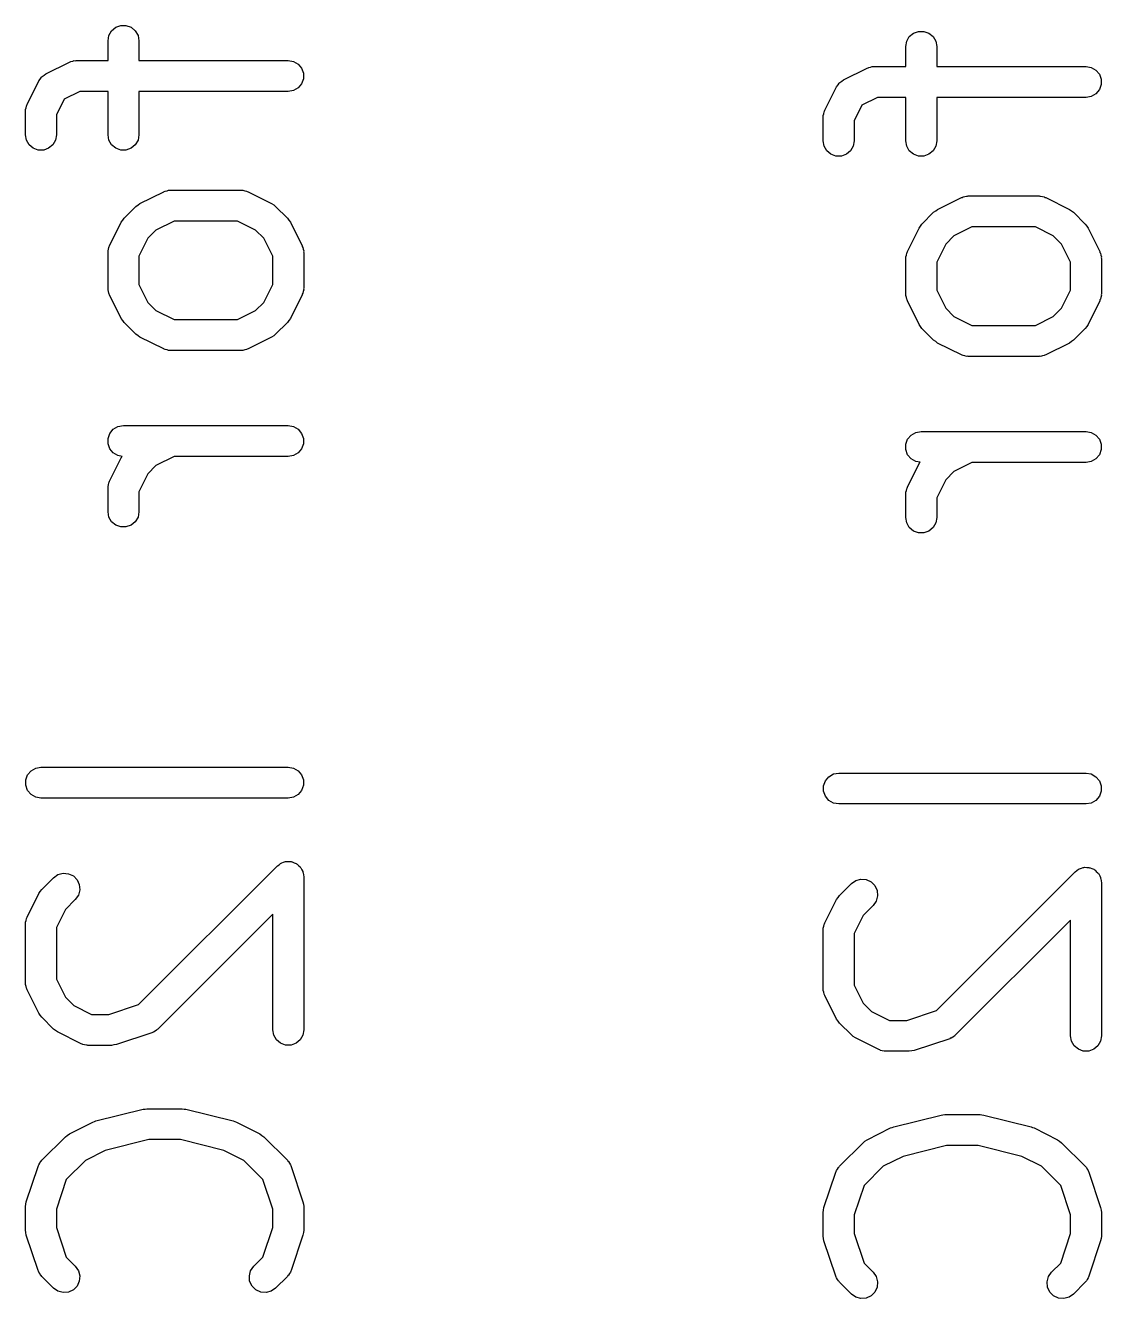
# Model space of a CAD drawing. Extents: x 91.3 to 189.8, y -113.5 to -60.4.
# Drawn here: x 146.332 to 149.812, y -71.11 to -66.992 of the extents above; entities that cross this region are included whole.
import ezdxf

# ---------------------------------------------------------------- set-up
doc = ezdxf.new("R2010")
doc.units = 0
doc.header["$MEASUREMENT"] = 0
doc.layers.add('BLACK', color=7, linetype='CONTINUOUS')

msp = doc.modelspace()

# ---------------------------------------------------------------- linework, layer by layer
at = {"layer": 'Black'}
for p, q in [((146.61, -67.0093), (146.624, -66.9981)), ((146.624, -66.9981), (146.64, -66.9922)), ((146.64, -66.9922), (146.657, -66.9922)), ((146.657, -66.9922), (146.674, -66.9981)), ((146.674, -66.9981), (146.687, -67.0093)), ((146.599, -67.0414), (146.602, -67.0243)), ((146.599, -67.1057), (146.599, -67.0414)), ((146.602, -67.0243), (146.61, -67.0093)), ((146.687, -67.0093), (146.696, -67.0243)), ((146.696, -67.0243), (146.699, -67.0414)), ((146.699, -67.0414), (146.699, -67.1057)), ((149.182, -67.0434), (149.19, -67.0283)), ((149.19, -67.0283), (149.204, -67.0172)), ((149.204, -67.0172), (149.22, -67.0112)), ((149.22, -67.0112), (149.237, -67.0112)), ((149.237, -67.0112), (149.254, -67.0172)), ((149.254, -67.0172), (149.267, -67.0283)), ((149.267, -67.0283), (149.276, -67.0434)), ((149.179, -67.0605), (149.182, -67.0434)), ((149.179, -67.1248), (149.179, -67.0605)), ((149.276, -67.0434), (149.279, -67.0605)), ((149.279, -67.0605), (149.279, -67.1248)), ((146.398, -67.1491), (146.474, -67.111)), ((146.474, -67.111), (146.477, -67.1102)), ((146.477, -67.1102), (146.479, -67.1087)), ((146.479, -67.1087), (146.485, -67.1077)), ((146.485, -67.1077), (146.49, -67.106)), ((146.49, -67.106), (146.493, -67.1062)), ((146.493, -67.1062), (146.496, -67.1057)), ((146.496, -67.1057), (146.599, -67.1057)), ((146.699, -67.1057), (147.182, -67.1057)), ((147.182, -67.1057), (147.199, -67.1087)), ((147.199, -67.1087), (147.214, -67.1174)), ((147.214, -67.1174), (147.225, -67.1307)), ((149.073, -67.1253), (149.076, -67.1248)), ((149.076, -67.1248), (149.179, -67.1248)), ((149.279, -67.1248), (149.762, -67.1248)), ((149.762, -67.1248), (149.779, -67.1278)), ((146.375, -67.1714), (146.38, -67.1656)), ((146.38, -67.1656), (146.384, -67.1594)), ((146.384, -67.1594), (146.385, -67.1586)), ((146.385, -67.1586), (146.386, -67.1575)), ((146.386, -67.1575), (146.392, -67.1535)), ((146.392, -67.1535), (146.398, -67.1491)), ((147.225, -67.1307), (147.231, -67.147)), ((147.231, -67.1644), (147.225, -67.1807)), ((147.231, -67.147), (147.231, -67.1644)), ((148.978, -67.1681), (149.054, -67.13)), ((149.054, -67.13), (149.057, -67.1292)), ((149.057, -67.1292), (149.059, -67.1278)), ((149.059, -67.1278), (149.065, -67.1268)), ((149.065, -67.1268), (149.07, -67.1251)), ((149.07, -67.1251), (149.073, -67.1253)), ((149.779, -67.1278), (149.794, -67.1365)), ((149.794, -67.1365), (149.805, -67.1498)), ((149.805, -67.1498), (149.811, -67.1661)), ((149.811, -67.1661), (149.811, -67.1834)), ((146.337, -67.2476), (146.375, -67.1714)), ((146.508, -67.2057), (146.457, -67.2311)), ((146.599, -67.2057), (146.508, -67.2057)), ((146.599, -67.3462), (146.599, -67.2057)), ((147.182, -67.2057), (146.699, -67.2057)), ((146.699, -67.2057), (146.699, -67.3462)), ((147.199, -67.2027), (147.182, -67.2057)), ((147.214, -67.194), (147.199, -67.2027)), ((147.225, -67.1807), (147.214, -67.194)), ((148.917, -67.2667), (148.955, -67.1905)), ((148.955, -67.1905), (148.96, -67.1846)), ((148.96, -67.1846), (148.964, -67.1785)), ((148.964, -67.1785), (148.965, -67.1777)), ((148.965, -67.1777), (148.966, -67.1765)), ((148.966, -67.1765), (148.972, -67.1725)), ((148.972, -67.1725), (148.978, -67.1681)), ((149.805, -67.1998), (149.794, -67.2131)), ((149.811, -67.1834), (149.805, -67.1998)), ((146.336, -67.2504), (146.337, -67.2476)), ((146.457, -67.2311), (146.432, -67.2818)), ((149.088, -67.2248), (149.037, -67.2501)), ((149.179, -67.2248), (149.088, -67.2248)), ((149.179, -67.3652), (149.179, -67.2248)), ((149.762, -67.2248), (149.279, -67.2248)), ((149.279, -67.2248), (149.279, -67.3652)), ((149.779, -67.2217), (149.762, -67.2248)), ((149.794, -67.2131), (149.779, -67.2217)), ((146.332, -67.2643), (146.334, -67.2587)), ((146.332, -67.2672), (146.332, -67.2643)), ((146.332, -67.27), (146.332, -67.2672)), ((146.332, -67.3462), (146.332, -67.27)), ((146.334, -67.2587), (146.335, -67.2529)), ((146.335, -67.2529), (146.336, -67.2504)), ((146.432, -67.2818), (146.432, -67.3462)), ((148.912, -67.2833), (148.914, -67.2777)), ((148.912, -67.2862), (148.912, -67.2833)), ((148.912, -67.289), (148.912, -67.2862)), ((148.912, -67.3652), (148.912, -67.289)), ((148.914, -67.2777), (148.915, -67.2719)), ((148.915, -67.2719), (148.916, -67.2694)), ((148.916, -67.2694), (148.917, -67.2667)), ((149.037, -67.2501), (149.012, -67.3008)), ((149.012, -67.3008), (149.012, -67.3652)), ((146.335, -67.3633), (146.332, -67.3462)), ((146.344, -67.3783), (146.335, -67.3633)), ((146.429, -67.3633), (146.42, -67.3783)), ((146.432, -67.3462), (146.429, -67.3633)), ((146.602, -67.3633), (146.599, -67.3462)), ((146.61, -67.3783), (146.602, -67.3633)), ((146.696, -67.3633), (146.687, -67.3783)), ((146.699, -67.3462), (146.696, -67.3633)), ((148.915, -67.3823), (148.912, -67.3652)), ((149.012, -67.3652), (149.009, -67.3823)), ((149.182, -67.3823), (149.179, -67.3652)), ((149.279, -67.3652), (149.276, -67.3823)), ((146.357, -67.3895), (146.344, -67.3783)), ((146.373, -67.3954), (146.357, -67.3895)), ((146.391, -67.3954), (146.373, -67.3954)), ((146.407, -67.3895), (146.391, -67.3954)), ((146.42, -67.3783), (146.407, -67.3895)), ((146.624, -67.3895), (146.61, -67.3783)), ((146.64, -67.3954), (146.624, -67.3895)), ((146.657, -67.3954), (146.64, -67.3954)), ((146.674, -67.3895), (146.657, -67.3954)), ((146.687, -67.3783), (146.674, -67.3895)), ((148.924, -67.3974), (148.915, -67.3823)), ((148.937, -67.4085), (148.924, -67.3974)), ((148.953, -67.4145), (148.937, -67.4085)), ((148.987, -67.4085), (148.971, -67.4145)), ((149, -67.3974), (148.987, -67.4085)), ((149.009, -67.3823), (149, -67.3974)), ((149.19, -67.3974), (149.182, -67.3823)), ((149.204, -67.4085), (149.19, -67.3974)), ((149.22, -67.4145), (149.204, -67.4085)), ((149.254, -67.4085), (149.237, -67.4145)), ((149.267, -67.3974), (149.254, -67.4085)), ((149.276, -67.3823), (149.267, -67.3974)), ((148.971, -67.4145), (148.953, -67.4145)), ((149.237, -67.4145), (149.22, -67.4145)), ((146.702, -67.5681), (146.779, -67.53)), ((146.779, -67.53), (146.781, -67.5292)), ((146.781, -67.5292), (146.784, -67.5278)), ((146.784, -67.5278), (146.79, -67.5268)), ((146.79, -67.5268), (146.795, -67.5251)), ((146.795, -67.5251), (146.798, -67.5253)), ((146.798, -67.5253), (146.801, -67.5248)), ((146.801, -67.5248), (147.03, -67.5248)), ((147.03, -67.5248), (147.032, -67.5253)), ((147.032, -67.5253), (147.035, -67.5251)), ((147.035, -67.5251), (147.041, -67.5268)), ((147.041, -67.5268), (147.047, -67.5278)), ((147.047, -67.5278), (147.049, -67.5292)), ((147.049, -67.5292), (147.052, -67.53)), ((147.052, -67.53), (147.128, -67.5681)), ((146.651, -67.6156), (146.689, -67.5775)), ((146.689, -67.5775), (146.696, -67.5729)), ((146.696, -67.5729), (146.702, -67.5681)), ((147.128, -67.5681), (147.135, -67.5729)), ((147.135, -67.5729), (147.141, -67.5775)), ((147.141, -67.5775), (147.179, -67.6156)), ((149.282, -67.5872), (149.359, -67.5491)), ((149.359, -67.5491), (149.361, -67.5483)), ((149.361, -67.5483), (149.364, -67.5468)), ((149.364, -67.5468), (149.37, -67.5458)), ((149.37, -67.5458), (149.375, -67.5441)), ((149.375, -67.5441), (149.378, -67.5443)), ((149.378, -67.5443), (149.381, -67.5438)), ((149.381, -67.5438), (149.61, -67.5438)), ((149.61, -67.5438), (149.612, -67.5443)), ((149.612, -67.5443), (149.615, -67.5441)), ((149.615, -67.5441), (149.621, -67.5458)), ((149.621, -67.5458), (149.627, -67.5468)), ((149.627, -67.5468), (149.629, -67.5483)), ((149.629, -67.5483), (149.632, -67.5491)), ((149.632, -67.5491), (149.708, -67.5872)), ((146.647, -67.6222), (146.651, -67.6156)), ((147.179, -67.6156), (147.184, -67.6222)), ((149.231, -67.6346), (149.269, -67.5965)), ((149.269, -67.5965), (149.276, -67.592)), ((149.276, -67.592), (149.282, -67.5872)), ((149.708, -67.5872), (149.715, -67.5919)), ((149.715, -67.5919), (149.721, -67.5965)), ((149.721, -67.5965), (149.759, -67.6346)), ((146.604, -67.7048), (146.642, -67.6286)), ((146.642, -67.6286), (146.647, -67.6222)), ((146.754, -67.6539), (146.728, -67.6806)), ((146.813, -67.6248), (146.754, -67.6539)), ((147.018, -67.6248), (146.813, -67.6248)), ((147.076, -67.6539), (147.018, -67.6248)), ((147.103, -67.6806), (147.076, -67.6539)), ((147.184, -67.6222), (147.189, -67.6286)), ((147.189, -67.6286), (147.227, -67.7048)), ((149.184, -67.7238), (149.222, -67.6476)), ((149.222, -67.6476), (149.227, -67.6412)), ((149.227, -67.6412), (149.231, -67.6346)), ((149.393, -67.6438), (149.334, -67.673)), ((149.598, -67.6438), (149.393, -67.6438)), ((149.656, -67.673), (149.598, -67.6438)), ((149.759, -67.6346), (149.764, -67.6412)), ((149.764, -67.6412), (149.769, -67.6476)), ((149.769, -67.6476), (149.807, -67.7238)), ((146.728, -67.6806), (146.699, -67.7389)), ((147.132, -67.7389), (147.103, -67.6806)), ((149.308, -67.6996), (149.279, -67.758)), ((149.334, -67.673), (149.308, -67.6996)), ((149.683, -67.6996), (149.656, -67.673)), ((149.712, -67.758), (149.683, -67.6996)), ((146.599, -67.7214), (146.601, -67.7158)), ((146.599, -67.7243), (146.599, -67.7214)), ((146.599, -67.7271), (146.599, -67.7243)), ((146.599, -67.8414), (146.599, -67.7271)), ((146.601, -67.7158), (146.602, -67.71)), ((146.602, -67.71), (146.603, -67.7075)), ((146.603, -67.7075), (146.604, -67.7048)), ((146.699, -67.7389), (146.699, -67.8296)), ((147.132, -67.8296), (147.132, -67.7389)), ((147.227, -67.7048), (147.227, -67.7075)), ((147.227, -67.7075), (147.229, -67.71)), ((147.229, -67.71), (147.23, -67.7158)), ((147.23, -67.7158), (147.232, -67.7214)), ((147.232, -67.7214), (147.231, -67.7243)), ((147.231, -67.7243), (147.232, -67.7271)), ((147.232, -67.7271), (147.232, -67.8414)), ((149.179, -67.7405), (149.181, -67.7349)), ((149.179, -67.7434), (149.179, -67.7405)), ((149.181, -67.7349), (149.182, -67.7291)), ((149.182, -67.7291), (149.183, -67.7266)), ((149.183, -67.7266), (149.184, -67.7238)), ((149.807, -67.7238), (149.807, -67.7266)), ((149.807, -67.7266), (149.809, -67.7291)), ((149.809, -67.7291), (149.81, -67.7349)), ((149.81, -67.7349), (149.812, -67.7405)), ((149.812, -67.7405), (149.811, -67.7434)), ((149.179, -67.7462), (149.179, -67.7434)), ((149.179, -67.8605), (149.179, -67.7462)), ((149.279, -67.758), (149.279, -67.8487)), ((149.712, -67.8487), (149.712, -67.758)), ((149.811, -67.7434), (149.812, -67.7462)), ((149.812, -67.7462), (149.812, -67.8605)), ((146.599, -67.8443), (146.599, -67.8414)), ((146.599, -67.8471), (146.599, -67.8443)), ((146.601, -67.8528), (146.599, -67.8471)), ((146.602, -67.8585), (146.601, -67.8528)), ((146.603, -67.861), (146.602, -67.8585)), ((146.604, -67.8638), (146.603, -67.861)), ((146.642, -67.94), (146.604, -67.8638)), ((146.699, -67.8296), (146.728, -67.888)), ((147.103, -67.888), (147.132, -67.8296)), ((147.227, -67.8638), (147.189, -67.94)), ((147.229, -67.8585), (147.227, -67.861)), ((147.227, -67.861), (147.227, -67.8638)), ((147.23, -67.8528), (147.229, -67.8585)), ((147.232, -67.8471), (147.23, -67.8528)), ((147.232, -67.8414), (147.231, -67.8443)), ((147.231, -67.8443), (147.232, -67.8471)), ((149.179, -67.8633), (149.179, -67.8605)), ((149.179, -67.8662), (149.179, -67.8633)), ((149.181, -67.8718), (149.179, -67.8662)), ((149.279, -67.8487), (149.308, -67.907)), ((149.683, -67.907), (149.712, -67.8487)), ((149.812, -67.8662), (149.81, -67.8718)), ((149.812, -67.8605), (149.811, -67.8633)), ((149.811, -67.8633), (149.812, -67.8662)), ((146.728, -67.888), (146.754, -67.9146)), ((147.076, -67.9146), (147.103, -67.888)), ((149.182, -67.8776), (149.181, -67.8718)), ((149.183, -67.8801), (149.182, -67.8776)), ((149.184, -67.8828), (149.183, -67.8801)), ((149.222, -67.959), (149.184, -67.8828)), ((149.308, -67.907), (149.334, -67.9337)), ((149.656, -67.9337), (149.683, -67.907)), ((149.807, -67.8828), (149.769, -67.959)), ((149.809, -67.8776), (149.807, -67.8801)), ((149.807, -67.8801), (149.807, -67.8828)), ((149.81, -67.8718), (149.809, -67.8776)), ((146.647, -67.9464), (146.642, -67.94)), ((146.651, -67.953), (146.647, -67.9464)), ((146.754, -67.9146), (146.813, -67.9438)), ((146.813, -67.9438), (147.018, -67.9438)), ((147.018, -67.9438), (147.076, -67.9146)), ((147.184, -67.9464), (147.179, -67.953)), ((147.189, -67.94), (147.184, -67.9464)), ((149.334, -67.9337), (149.393, -67.9629)), ((149.598, -67.9629), (149.656, -67.9337)), ((146.689, -67.9911), (146.651, -67.953)), ((147.179, -67.953), (147.141, -67.9911)), ((149.227, -67.9655), (149.222, -67.959)), ((149.231, -67.972), (149.227, -67.9655)), ((149.269, -68.0101), (149.231, -67.972)), ((149.393, -67.9629), (149.598, -67.9629)), ((149.759, -67.972), (149.721, -68.0101)), ((149.764, -67.9655), (149.759, -67.972)), ((149.769, -67.959), (149.764, -67.9655)), ((146.696, -67.9957), (146.689, -67.9911)), ((146.702, -68.0004), (146.696, -67.9957)), ((146.779, -68.0385), (146.702, -68.0004)), ((147.128, -68.0004), (147.052, -68.0385)), ((147.135, -67.9957), (147.128, -68.0004)), ((147.141, -67.9911), (147.135, -67.9957)), ((149.276, -68.0147), (149.269, -68.0101)), ((149.282, -68.0195), (149.276, -68.0147)), ((149.359, -68.0576), (149.282, -68.0195)), ((149.708, -68.0195), (149.632, -68.0576)), ((149.715, -68.0147), (149.708, -68.0195)), ((149.721, -68.0101), (149.715, -68.0147)), ((146.781, -68.0394), (146.779, -68.0385)), ((146.784, -68.0408), (146.781, -68.0394)), ((146.79, -68.0418), (146.784, -68.0408)), ((146.795, -68.0435), (146.79, -68.0418)), ((146.798, -68.0433), (146.795, -68.0435)), ((146.801, -68.0438), (146.798, -68.0433)), ((147.03, -68.0438), (146.801, -68.0438)), ((147.032, -68.0433), (147.03, -68.0438)), ((147.035, -68.0435), (147.032, -68.0433)), ((147.041, -68.0418), (147.035, -68.0435)), ((147.047, -68.0408), (147.041, -68.0418)), ((147.049, -68.0394), (147.047, -68.0408)), ((147.052, -68.0385), (147.049, -68.0394)), ((149.361, -68.0584), (149.359, -68.0576)), ((149.364, -68.0598), (149.361, -68.0584)), ((149.37, -68.0609), (149.364, -68.0598)), ((149.375, -68.0625), (149.37, -68.0609)), ((149.378, -68.0624), (149.375, -68.0625)), ((149.381, -68.0629), (149.378, -68.0624)), ((149.61, -68.0629), (149.381, -68.0629)), ((149.612, -68.0624), (149.61, -68.0629)), ((149.615, -68.0625), (149.612, -68.0624)), ((149.621, -68.0609), (149.615, -68.0625)), ((149.627, -68.0598), (149.621, -68.0609)), ((149.629, -68.0584), (149.627, -68.0598)), ((149.632, -68.0576), (149.629, -68.0584)), ((146.599, -68.328), (146.605, -68.3117)), ((146.605, -68.3117), (146.616, -68.2984)), ((146.616, -68.2984), (146.631, -68.2897)), ((146.631, -68.2897), (146.649, -68.2867)), ((146.649, -68.2867), (147.182, -68.2867)), ((147.182, -68.2867), (147.199, -68.2897)), ((147.199, -68.2897), (147.214, -68.2984)), ((147.214, -68.2984), (147.225, -68.3117)), ((147.225, -68.3117), (147.231, -68.328)), ((149.185, -68.3307), (149.196, -68.3174)), ((149.196, -68.3174), (149.211, -68.3087)), ((149.211, -68.3087), (149.229, -68.3057)), ((149.229, -68.3057), (149.762, -68.3057)), ((149.762, -68.3057), (149.779, -68.3087)), ((149.779, -68.3087), (149.794, -68.3174)), ((149.794, -68.3174), (149.805, -68.3307)), ((146.599, -68.3453), (146.599, -68.328)), ((146.605, -68.3617), (146.599, -68.3453)), ((147.231, -68.3453), (147.225, -68.3617)), ((147.231, -68.328), (147.231, -68.3453)), ((149.179, -68.347), (149.185, -68.3307)), ((149.179, -68.3644), (149.179, -68.347)), ((149.805, -68.3307), (149.811, -68.347)), ((149.811, -68.347), (149.811, -68.3644)), ((146.604, -68.4667), (146.642, -68.3905)), ((146.616, -68.375), (146.605, -68.3617)), ((146.631, -68.3837), (146.616, -68.375)), ((146.645, -68.3861), (146.631, -68.3837)), ((146.642, -68.3905), (146.645, -68.3861)), ((146.813, -68.3867), (146.754, -68.4159)), ((147.182, -68.3867), (146.813, -68.3867)), ((147.199, -68.3837), (147.182, -68.3867)), ((147.214, -68.375), (147.199, -68.3837)), ((147.225, -68.3617), (147.214, -68.375)), ((149.185, -68.3807), (149.179, -68.3644)), ((149.196, -68.394), (149.185, -68.3807)), ((149.211, -68.4027), (149.196, -68.394)), ((149.794, -68.394), (149.779, -68.4027)), ((149.805, -68.3807), (149.794, -68.394)), ((149.811, -68.3644), (149.805, -68.3807)), ((146.728, -68.4425), (146.699, -68.5009)), ((146.754, -68.4159), (146.728, -68.4425)), ((149.184, -68.4857), (149.222, -68.4095)), ((149.225, -68.4051), (149.211, -68.4027)), ((149.222, -68.4095), (149.225, -68.4051)), ((149.334, -68.4349), (149.308, -68.4615)), ((149.393, -68.4057), (149.334, -68.4349)), ((149.762, -68.4057), (149.393, -68.4057)), ((149.779, -68.4027), (149.762, -68.4057)), ((146.599, -68.4833), (146.601, -68.4777)), ((146.599, -68.4862), (146.599, -68.4833)), ((146.601, -68.4777), (146.602, -68.4719)), ((146.602, -68.4719), (146.603, -68.4694)), ((146.603, -68.4694), (146.604, -68.4667)), ((149.308, -68.4615), (149.279, -68.5199)), ((146.599, -68.489), (146.599, -68.4862)), ((146.599, -68.5652), (146.599, -68.489)), ((146.699, -68.5009), (146.699, -68.5652)), ((149.179, -68.5024), (149.181, -68.4968)), ((149.179, -68.5053), (149.179, -68.5024)), ((149.179, -68.5081), (149.179, -68.5053)), ((149.179, -68.5843), (149.179, -68.5081)), ((149.181, -68.4968), (149.182, -68.491)), ((149.182, -68.491), (149.183, -68.4885)), ((149.183, -68.4885), (149.184, -68.4857)), ((149.279, -68.5199), (149.279, -68.5843)), ((146.602, -68.5823), (146.599, -68.5652)), ((146.699, -68.5652), (146.696, -68.5823)), ((146.61, -68.5974), (146.602, -68.5823)), ((146.624, -68.6085), (146.61, -68.5974)), ((146.687, -68.5974), (146.674, -68.6085)), ((146.696, -68.5823), (146.687, -68.5974)), ((149.182, -68.6014), (149.179, -68.5843)), ((149.19, -68.6164), (149.182, -68.6014)), ((149.276, -68.6014), (149.267, -68.6164)), ((149.279, -68.5843), (149.276, -68.6014)), ((146.64, -68.6145), (146.624, -68.6085)), ((146.657, -68.6145), (146.64, -68.6145)), ((146.674, -68.6085), (146.657, -68.6145)), ((149.204, -68.6276), (149.19, -68.6164)), ((149.22, -68.6335), (149.204, -68.6276)), ((149.237, -68.6335), (149.22, -68.6335)), ((149.254, -68.6276), (149.237, -68.6335)), ((149.267, -68.6164), (149.254, -68.6276)), ((146.333, -69.4327), (146.339, -69.4164)), ((146.339, -69.4164), (146.35, -69.4031)), ((146.35, -69.4031), (146.365, -69.3944)), ((146.365, -69.3944), (146.382, -69.3914)), ((146.382, -69.3914), (147.182, -69.3914)), ((147.182, -69.3914), (147.199, -69.3944)), ((147.199, -69.3944), (147.214, -69.4031)), ((147.214, -69.4031), (147.225, -69.4164)), ((147.225, -69.4164), (147.231, -69.4327)), ((148.919, -69.4355), (148.93, -69.4222)), ((148.93, -69.4222), (148.945, -69.4135)), ((148.945, -69.4135), (148.962, -69.4105)), ((148.962, -69.4105), (149.762, -69.4105)), ((149.762, -69.4105), (149.779, -69.4135)), ((149.779, -69.4135), (149.794, -69.4222)), ((149.794, -69.4222), (149.805, -69.4355)), ((146.333, -69.4501), (146.333, -69.4327)), ((146.339, -69.4664), (146.333, -69.4501)), ((146.35, -69.4797), (146.339, -69.4664)), ((147.225, -69.4664), (147.214, -69.4797)), ((147.231, -69.4501), (147.225, -69.4664)), ((147.231, -69.4327), (147.231, -69.4501)), ((148.913, -69.4518), (148.919, -69.4355)), ((148.913, -69.4692), (148.913, -69.4518)), ((148.919, -69.4855), (148.913, -69.4692)), ((149.805, -69.4355), (149.811, -69.4518)), ((149.811, -69.4692), (149.805, -69.4855)), ((149.811, -69.4518), (149.811, -69.4692)), ((146.365, -69.4884), (146.35, -69.4797)), ((146.382, -69.4914), (146.365, -69.4884)), ((147.182, -69.4914), (146.382, -69.4914)), ((147.199, -69.4884), (147.182, -69.4914)), ((147.214, -69.4797), (147.199, -69.4884)), ((148.93, -69.4988), (148.919, -69.4855)), ((148.945, -69.5075), (148.93, -69.4988)), ((148.962, -69.5105), (148.945, -69.5075)), ((149.762, -69.5105), (148.962, -69.5105)), ((149.779, -69.5075), (149.762, -69.5105)), ((149.794, -69.4988), (149.779, -69.5075)), ((149.805, -69.4855), (149.794, -69.4988)), ((146.698, -70.1596), (147.147, -69.7108)), ((147.147, -69.7108), (147.152, -69.7071)), ((147.152, -69.7071), (147.157, -69.7029)), ((147.157, -69.7029), (147.159, -69.7021)), ((147.159, -69.7021), (147.161, -69.7009)), ((147.161, -69.7009), (147.167, -69.6992)), ((147.167, -69.6992), (147.173, -69.697)), ((147.173, -69.697), (147.175, -69.697)), ((147.175, -69.697), (147.178, -69.6964)), ((147.178, -69.6964), (147.184, -69.697)), ((147.184, -69.697), (147.191, -69.697)), ((147.191, -69.697), (147.193, -69.6977)), ((147.193, -69.6977), (147.195, -69.6979)), ((147.195, -69.6979), (147.201, -69.7007)), ((147.201, -69.7007), (147.207, -69.7029)), ((147.207, -69.7029), (147.209, -69.7043)), ((147.209, -69.7043), (147.211, -69.7052)), ((147.211, -69.7052), (147.215, -69.7099)), ((147.215, -69.7099), (147.22, -69.7141)), ((147.22, -69.7141), (147.221, -69.716)), ((147.221, -69.716), (147.223, -69.7175)), ((147.223, -69.7175), (147.226, -69.7234)), ((149.741, -69.7199), (149.747, -69.7182)), ((149.747, -69.7182), (149.753, -69.716)), ((149.753, -69.716), (149.755, -69.716)), ((149.755, -69.716), (149.758, -69.7154)), ((149.758, -69.7154), (149.764, -69.716)), ((149.764, -69.716), (149.771, -69.716)), ((149.771, -69.716), (149.773, -69.7168)), ((149.773, -69.7168), (149.775, -69.7169)), ((149.775, -69.7169), (149.781, -69.7197)), ((146.385, -69.787), (146.423, -69.7489)), ((146.423, -69.7489), (146.437, -69.739)), ((146.437, -69.739), (146.454, -69.7345)), ((146.454, -69.7345), (146.471, -69.736)), ((146.471, -69.736), (146.487, -69.7433)), ((146.487, -69.7433), (146.499, -69.7556)), ((146.499, -69.7556), (146.506, -69.7713)), ((147.226, -69.7234), (147.229, -69.7291)), ((147.229, -69.7291), (147.229, -69.7313)), ((147.229, -69.7313), (147.23, -69.7332)), ((147.23, -69.7332), (147.231, -69.7398)), ((147.231, -69.7398), (147.232, -69.7462)), ((147.232, -69.7462), (147.232, -70.2414)), ((149.003, -69.768), (149.017, -69.758)), ((149.017, -69.758), (149.034, -69.7535)), ((149.034, -69.7535), (149.051, -69.755)), ((149.051, -69.755), (149.067, -69.7624)), ((149.278, -70.1787), (149.727, -69.7299)), ((149.727, -69.7299), (149.732, -69.7261)), ((149.732, -69.7261), (149.737, -69.7219)), ((149.737, -69.7219), (149.739, -69.7212)), ((149.739, -69.7212), (149.741, -69.7199)), ((149.781, -69.7197), (149.787, -69.7219)), ((149.787, -69.7219), (149.789, -69.7234)), ((149.789, -69.7234), (149.791, -69.7243)), ((149.791, -69.7243), (149.795, -69.7289)), ((149.795, -69.7289), (149.8, -69.7331)), ((149.8, -69.7331), (149.801, -69.735)), ((149.801, -69.735), (149.803, -69.7366)), ((149.803, -69.7366), (149.806, -69.7425)), ((149.806, -69.7425), (149.809, -69.7481)), ((149.809, -69.7481), (149.809, -69.7503)), ((149.809, -69.7503), (149.81, -69.7523)), ((149.81, -69.7523), (149.811, -69.7588)), ((149.811, -69.7588), (149.812, -69.7652)), ((146.337, -69.8762), (146.375, -69.8)), ((146.375, -69.8), (146.38, -69.7936)), ((146.38, -69.7936), (146.385, -69.787)), ((146.508, -69.7886), (146.503, -69.8054)), ((146.506, -69.7713), (146.508, -69.7886)), ((148.965, -69.8061), (149.003, -69.768)), ((149.067, -69.7624), (149.079, -69.7747)), ((149.079, -69.7747), (149.086, -69.7904)), ((149.086, -69.7904), (149.088, -69.8077)), ((149.812, -69.7652), (149.812, -70.2605)), ((146.493, -69.8196), (146.461, -69.852)), ((146.503, -69.8054), (146.493, -69.8196)), ((148.917, -69.8953), (148.955, -69.8191)), ((148.955, -69.8191), (148.96, -69.8126)), ((148.96, -69.8126), (148.965, -69.8061)), ((149.073, -69.8387), (149.041, -69.871)), ((149.083, -69.8245), (149.073, -69.8387)), ((149.088, -69.8077), (149.083, -69.8245)), ((146.334, -69.8872), (146.335, -69.8815)), ((146.335, -69.8815), (146.336, -69.879)), ((146.336, -69.879), (146.337, -69.8762)), ((146.461, -69.852), (146.432, -69.9104)), ((147.132, -69.8669), (146.76, -70.2387)), ((147.132, -70.2414), (147.132, -69.8669)), ((149.041, -69.871), (149.012, -69.9294)), ((146.332, -69.8929), (146.334, -69.8872)), ((146.332, -69.8957), (146.332, -69.8929)), ((146.332, -69.8986), (146.332, -69.8957)), ((146.332, -70.089), (146.332, -69.8986)), ((146.432, -69.9104), (146.432, -70.0772)), ((148.912, -69.9119), (148.914, -69.9063)), ((148.912, -69.9148), (148.912, -69.9119)), ((148.912, -69.9176), (148.912, -69.9148)), ((148.912, -70.1081), (148.912, -69.9176)), ((148.914, -69.9063), (148.915, -69.9005)), ((148.915, -69.9005), (148.916, -69.898)), ((148.916, -69.898), (148.917, -69.8953)), ((149.712, -69.8859), (149.34, -70.2577)), ((149.712, -70.2605), (149.712, -69.8859)), ((149.012, -69.9294), (149.012, -70.0963)), ((146.332, -70.0919), (146.332, -70.089)), ((146.432, -70.0772), (146.461, -70.1356)), ((146.332, -70.0948), (146.332, -70.0919)), ((146.334, -70.1004), (146.332, -70.0948)), ((146.335, -70.1061), (146.334, -70.1004)), ((146.336, -70.1086), (146.335, -70.1061)), ((146.337, -70.1114), (146.336, -70.1086)), ((146.375, -70.1876), (146.337, -70.1114)), ((148.912, -70.1109), (148.912, -70.1081)), ((148.912, -70.1138), (148.912, -70.1109)), ((148.914, -70.1194), (148.912, -70.1138)), ((148.915, -70.1252), (148.914, -70.1194)), ((148.916, -70.1277), (148.915, -70.1252)), ((148.917, -70.1305), (148.916, -70.1277)), ((148.955, -70.2066), (148.917, -70.1305)), ((149.012, -70.0963), (149.041, -70.1547)), ((146.461, -70.1356), (146.488, -70.1622)), ((146.488, -70.1622), (146.546, -70.1914)), ((146.602, -70.1914), (146.698, -70.1596)), ((149.041, -70.1547), (149.068, -70.1813)), ((146.38, -70.194), (146.375, -70.1876)), ((146.385, -70.2006), (146.38, -70.194)), ((146.423, -70.2387), (146.385, -70.2006)), ((146.546, -70.1914), (146.602, -70.1914)), ((148.96, -70.2131), (148.955, -70.2066)), ((148.965, -70.2196), (148.96, -70.2131)), ((149.068, -70.1813), (149.126, -70.2105)), ((149.126, -70.2105), (149.182, -70.2105)), ((149.182, -70.2105), (149.278, -70.1787)), ((146.429, -70.2433), (146.423, -70.2387)), ((146.436, -70.2481), (146.429, -70.2433)), ((146.512, -70.2862), (146.436, -70.2481)), ((146.741, -70.2508), (146.626, -70.2889)), ((146.743, -70.2494), (146.741, -70.2508)), ((146.746, -70.2486), (146.743, -70.2494)), ((146.751, -70.2453), (146.746, -70.2486)), ((146.756, -70.2425), (146.751, -70.2453)), ((146.758, -70.2403), (146.756, -70.2425)), ((146.76, -70.2387), (146.758, -70.2403)), ((147.135, -70.2585), (147.132, -70.2414)), ((147.232, -70.2414), (147.229, -70.2585)), ((149.003, -70.2577), (148.965, -70.2196)), ((146.515, -70.287), (146.512, -70.2862)), ((146.517, -70.2884), (146.515, -70.287)), ((146.523, -70.2894), (146.517, -70.2884)), ((146.529, -70.2911), (146.523, -70.2894)), ((146.531, -70.2909), (146.529, -70.2911)), ((146.534, -70.2914), (146.531, -70.2909)), ((146.61, -70.2914), (146.534, -70.2914)), ((146.618, -70.29), (146.61, -70.2914)), ((146.626, -70.2889), (146.618, -70.29)), ((147.144, -70.2736), (147.135, -70.2585)), ((147.157, -70.2847), (147.144, -70.2736)), ((147.173, -70.2907), (147.157, -70.2847)), ((147.191, -70.2907), (147.173, -70.2907)), ((147.207, -70.2847), (147.191, -70.2907)), ((147.22, -70.2736), (147.207, -70.2847)), ((147.229, -70.2585), (147.22, -70.2736)), ((149.009, -70.2623), (149.003, -70.2577)), ((149.016, -70.2671), (149.009, -70.2623)), ((149.092, -70.3052), (149.016, -70.2671)), ((149.321, -70.2698), (149.206, -70.3079)), ((149.323, -70.2684), (149.321, -70.2698)), ((149.326, -70.2677), (149.323, -70.2684)), ((149.331, -70.2643), (149.326, -70.2677)), ((149.336, -70.2615), (149.331, -70.2643)), ((149.338, -70.2594), (149.336, -70.2615)), ((149.34, -70.2577), (149.338, -70.2594)), ((149.715, -70.2776), (149.712, -70.2605)), ((149.724, -70.2926), (149.715, -70.2776)), ((149.737, -70.3038), (149.724, -70.2926)), ((149.8, -70.2926), (149.787, -70.3038)), ((149.809, -70.2776), (149.8, -70.2926)), ((149.812, -70.2605), (149.809, -70.2776)), ((149.095, -70.306), (149.092, -70.3052)), ((149.097, -70.3075), (149.095, -70.306)), ((149.103, -70.3085), (149.097, -70.3075)), ((149.109, -70.3101), (149.103, -70.3085)), ((149.111, -70.31), (149.109, -70.3101)), ((149.114, -70.3105), (149.111, -70.31)), ((149.19, -70.3105), (149.114, -70.3105)), ((149.198, -70.3091), (149.19, -70.3105)), ((149.206, -70.3079), (149.198, -70.3091)), ((149.753, -70.3097), (149.737, -70.3038)), ((149.771, -70.3097), (149.753, -70.3097)), ((149.787, -70.3038), (149.771, -70.3097)), ((146.56, -70.5358), (146.713, -70.4977)), ((146.713, -70.4977), (146.719, -70.4973)), ((146.719, -70.4973), (146.725, -70.4962)), ((146.725, -70.4962), (146.839, -70.4962)), ((146.839, -70.4962), (146.845, -70.4973)), ((146.845, -70.4973), (146.851, -70.4977)), ((146.851, -70.4977), (147.004, -70.5358)), ((146.474, -70.5777), (146.55, -70.5396)), ((146.55, -70.5396), (146.555, -70.538)), ((146.555, -70.538), (146.56, -70.5358)), ((147.004, -70.5358), (147.009, -70.538)), ((147.009, -70.538), (147.014, -70.5396)), ((147.014, -70.5396), (147.09, -70.5777)), ((149.14, -70.5548), (149.293, -70.5167)), ((149.293, -70.5167), (149.299, -70.5163)), ((149.299, -70.5163), (149.305, -70.5152)), ((149.305, -70.5152), (149.419, -70.5152)), ((149.419, -70.5152), (149.425, -70.5163)), ((149.425, -70.5163), (149.431, -70.5167)), ((149.431, -70.5167), (149.584, -70.5548)), ((146.461, -70.587), (146.467, -70.5824)), ((146.467, -70.5824), (146.474, -70.5777)), ((147.09, -70.5777), (147.096, -70.5824)), ((147.096, -70.5824), (147.103, -70.587)), ((149.054, -70.5967), (149.13, -70.5586)), ((149.13, -70.5586), (149.135, -70.5571)), ((149.135, -70.5571), (149.14, -70.5548)), ((149.584, -70.5548), (149.589, -70.5571)), ((149.589, -70.5571), (149.594, -70.5586)), ((149.594, -70.5586), (149.67, -70.5967)), ((146.385, -70.6632), (146.461, -70.587)), ((146.731, -70.5962), (146.59, -70.6315)), ((146.833, -70.5962), (146.731, -70.5962)), ((146.974, -70.6315), (146.833, -70.5962)), ((147.103, -70.587), (147.179, -70.6632)), ((148.965, -70.6823), (149.041, -70.6061)), ((149.041, -70.6061), (149.047, -70.6015)), ((149.047, -70.6015), (149.054, -70.5967)), ((149.311, -70.6152), (149.17, -70.6505)), ((149.413, -70.6152), (149.311, -70.6152)), ((149.554, -70.6505), (149.413, -70.6152)), ((149.67, -70.5967), (149.676, -70.6015)), ((149.676, -70.6015), (149.683, -70.6061)), ((149.683, -70.6061), (149.759, -70.6823)), ((146.381, -70.6675), (146.383, -70.6656)), ((146.383, -70.6656), (146.385, -70.6632)), ((146.526, -70.6635), (146.464, -70.7256)), ((146.59, -70.6315), (146.526, -70.6635)), ((147.038, -70.6635), (146.974, -70.6315)), ((147.1, -70.7256), (147.038, -70.6635)), ((147.179, -70.6632), (147.181, -70.6656)), ((147.181, -70.6656), (147.183, -70.6675)), ((149.17, -70.6505), (149.106, -70.6825)), ((149.618, -70.6825), (149.554, -70.6505)), ((146.334, -70.797), (146.373, -70.6828)), ((146.373, -70.6828), (146.374, -70.6802)), ((146.374, -70.6802), (146.375, -70.6774)), ((146.375, -70.6774), (146.378, -70.6726)), ((146.378, -70.6726), (146.381, -70.6675)), ((147.183, -70.6675), (147.186, -70.6726)), ((147.186, -70.6726), (147.189, -70.6774)), ((147.189, -70.6774), (147.19, -70.6802)), ((147.19, -70.6802), (147.191, -70.6828)), ((147.191, -70.6828), (147.229, -70.797)), ((148.914, -70.8161), (148.953, -70.7018)), ((148.953, -70.7018), (148.954, -70.6993)), ((148.954, -70.6993), (148.955, -70.6965)), ((148.955, -70.6965), (148.958, -70.6917)), ((148.958, -70.6917), (148.961, -70.6865)), ((148.961, -70.6865), (148.963, -70.6846)), ((148.963, -70.6846), (148.965, -70.6823)), ((149.106, -70.6825), (149.044, -70.7446)), ((149.68, -70.7446), (149.618, -70.6825)), ((149.759, -70.6823), (149.761, -70.6846)), ((149.761, -70.6846), (149.763, -70.6865)), ((149.763, -70.6865), (149.766, -70.6917)), ((149.766, -70.6917), (149.769, -70.6965)), ((149.769, -70.6965), (149.77, -70.6993)), ((149.77, -70.6993), (149.771, -70.7018)), ((149.771, -70.7018), (149.809, -70.8161)), ((146.464, -70.7256), (146.432, -70.821)), ((147.132, -70.821), (147.1, -70.7256)), ((149.044, -70.7446), (149.012, -70.84)), ((149.712, -70.84), (149.68, -70.7446)), ((146.332, -70.8129), (146.333, -70.805)), ((146.332, -70.889), (146.332, -70.8129)), ((146.333, -70.805), (146.334, -70.797)), ((146.432, -70.821), (146.432, -70.8809)), ((147.132, -70.8809), (147.132, -70.821)), ((147.229, -70.797), (147.231, -70.805)), ((147.231, -70.805), (147.232, -70.8129)), ((147.232, -70.8129), (147.232, -70.889)), ((148.912, -70.8319), (148.913, -70.824)), ((148.913, -70.824), (148.914, -70.8161)), ((149.809, -70.8161), (149.811, -70.824)), ((149.811, -70.824), (149.812, -70.8319)), ((148.912, -70.9081), (148.912, -70.8319)), ((149.012, -70.84), (149.012, -70.9)), ((149.712, -70.9), (149.712, -70.84)), ((149.812, -70.8319), (149.812, -70.9081)), ((146.333, -70.8969), (146.332, -70.889)), ((146.334, -70.9049), (146.333, -70.8969)), ((146.373, -71.0191), (146.334, -70.9049)), ((146.432, -70.8809), (146.464, -70.9763)), ((147.1, -70.9763), (147.132, -70.8809)), ((147.229, -70.9049), (147.191, -71.0191)), ((147.231, -70.8969), (147.229, -70.9049)), ((147.232, -70.889), (147.231, -70.8969)), ((148.913, -70.916), (148.912, -70.9081)), ((149.012, -70.9), (149.044, -70.9954)), ((149.68, -70.9954), (149.712, -70.9)), ((149.812, -70.9081), (149.811, -70.916)), ((148.914, -70.9239), (148.913, -70.916)), ((148.953, -71.0382), (148.914, -70.9239)), ((149.809, -70.9239), (149.771, -71.0382)), ((149.811, -70.916), (149.809, -70.9239)), ((146.464, -70.9763), (146.493, -71.0061)), ((147.07, -71.0061), (147.1, -70.9763)), ((149.044, -70.9954), (149.073, -71.0251)), ((149.65, -71.0251), (149.68, -70.9954)), ((146.374, -71.0217), (146.373, -71.0191)), ((146.375, -71.0245), (146.374, -71.0217)), ((146.378, -71.0293), (146.375, -71.0245)), ((146.381, -71.0344), (146.378, -71.0293)), ((146.383, -71.0363), (146.381, -71.0344)), ((146.385, -71.0387), (146.383, -71.0363)), ((146.493, -71.0061), (146.503, -71.0203)), ((146.503, -71.0203), (146.508, -71.0371)), ((146.508, -71.0371), (146.506, -71.0544)), ((147.056, -71.0371), (147.06, -71.0203)), ((147.057, -71.0544), (147.056, -71.0371)), ((147.06, -71.0203), (147.07, -71.0061)), ((147.181, -71.0363), (147.179, -71.0387)), ((147.183, -71.0344), (147.181, -71.0363)), ((147.186, -71.0293), (147.183, -71.0344)), ((147.189, -71.0245), (147.186, -71.0293)), ((147.19, -71.0217), (147.189, -71.0245)), ((147.191, -71.0191), (147.19, -71.0217)), ((149.073, -71.0251), (149.083, -71.0393)), ((149.64, -71.0393), (149.65, -71.0251)), ((146.423, -71.0768), (146.385, -71.0387)), ((146.437, -71.0867), (146.423, -71.0768)), ((146.499, -71.0701), (146.487, -71.0824)), ((146.506, -71.0544), (146.499, -71.0701)), ((147.065, -71.0701), (147.057, -71.0544)), ((147.077, -71.0824), (147.065, -71.0701)), ((147.141, -71.0768), (147.127, -71.0867)), ((147.179, -71.0387), (147.141, -71.0768)), ((148.954, -71.0407), (148.953, -71.0382)), ((148.955, -71.0435), (148.954, -71.0407)), ((148.958, -71.0483), (148.955, -71.0435)), ((148.961, -71.0535), (148.958, -71.0483)), ((148.963, -71.0554), (148.961, -71.0535)), ((148.965, -71.0577), (148.963, -71.0554)), ((149.003, -71.0958), (148.965, -71.0577)), ((149.086, -71.0734), (149.079, -71.0892)), ((149.083, -71.0393), (149.088, -71.0561)), ((149.088, -71.0561), (149.086, -71.0734)), ((149.636, -71.0561), (149.64, -71.0393)), ((149.637, -71.0734), (149.636, -71.0561)), ((149.645, -71.0892), (149.637, -71.0734)), ((149.759, -71.0577), (149.721, -71.0958)), ((149.761, -71.0554), (149.759, -71.0577)), ((149.763, -71.0535), (149.761, -71.0554)), ((149.766, -71.0483), (149.763, -71.0535)), ((149.769, -71.0435), (149.766, -71.0483)), ((149.77, -71.0407), (149.769, -71.0435)), ((149.771, -71.0382), (149.77, -71.0407)), ((146.454, -71.0912), (146.437, -71.0867)), ((146.471, -71.0897), (146.454, -71.0912)), ((146.487, -71.0824), (146.471, -71.0897)), ((147.093, -71.0897), (147.077, -71.0824)), ((147.11, -71.0912), (147.093, -71.0897)), ((147.127, -71.0867), (147.11, -71.0912)), ((149.017, -71.1058), (149.003, -71.0958)), ((149.034, -71.1103), (149.017, -71.1058)), ((149.051, -71.1088), (149.034, -71.1103)), ((149.067, -71.1014), (149.051, -71.1088)), ((149.079, -71.0892), (149.067, -71.1014)), ((149.657, -71.1014), (149.645, -71.0892)), ((149.673, -71.1088), (149.657, -71.1014)), ((149.69, -71.1103), (149.673, -71.1088)), ((149.707, -71.1058), (149.69, -71.1103)), ((149.721, -71.0958), (149.707, -71.1058))]:
    msp.add_line(p, q, dxfattribs=at)

doc.saveas('drawing.dxf')
